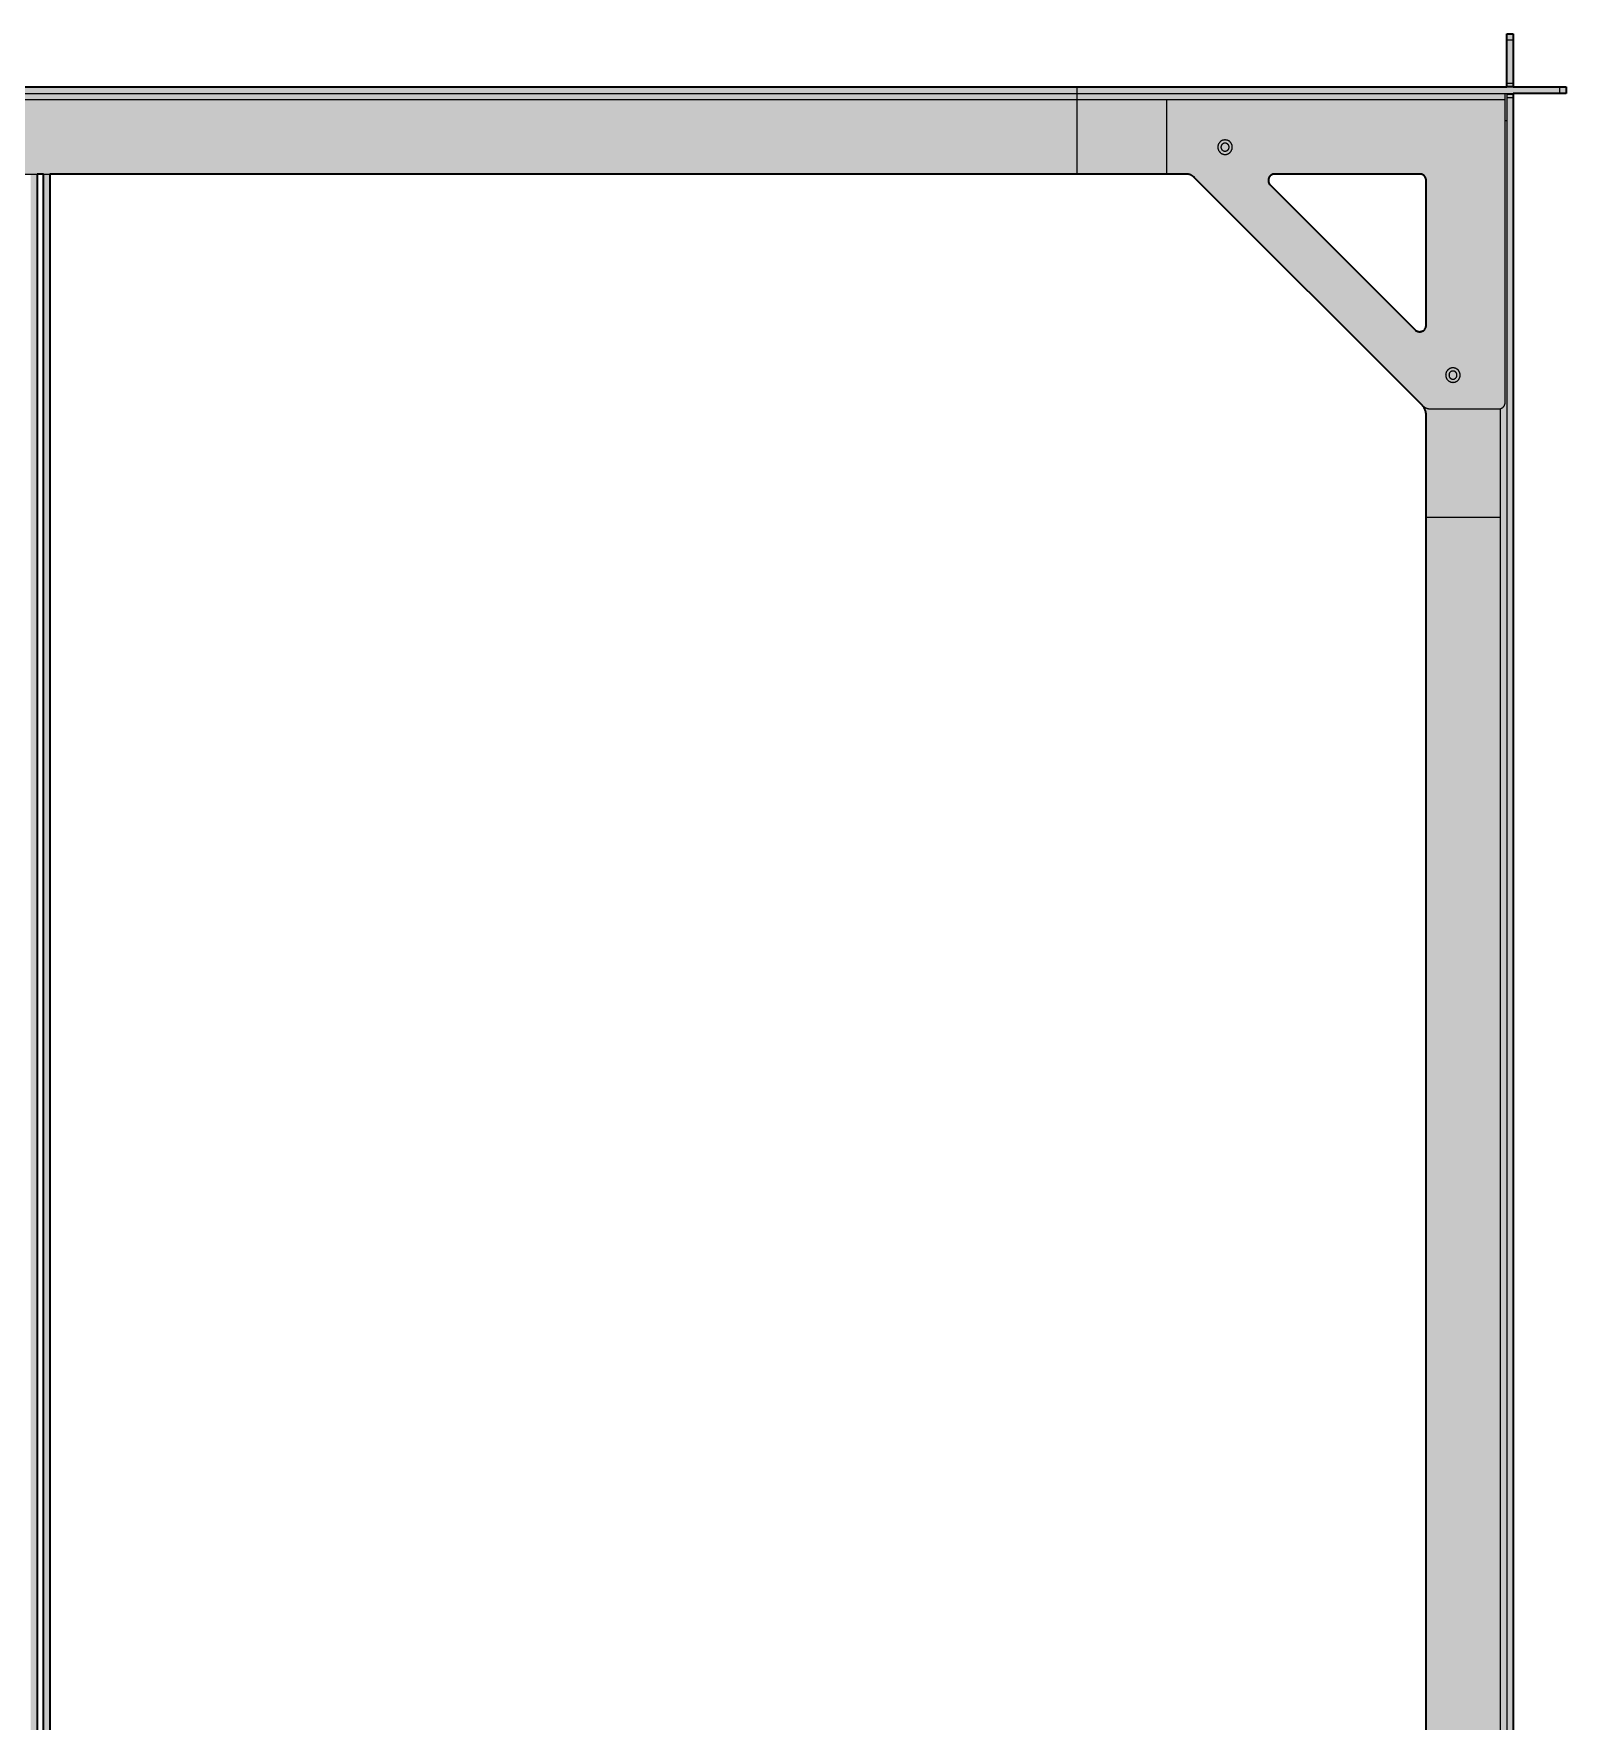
# Model space of a CAD drawing. Header units: millimetres. Extents: x 0 to 5353, y -1608 to 486.
# Drawn here: x 4402 to 5353, y -561 to 486 of the extents above; entities that cross this region are included whole.
import ezdxf

# ---------------------------------------------------------------- set-up
doc = ezdxf.new("R2010")
doc.units = ezdxf.units.MM
doc.layers.add('Blocks', color=7, linetype='Continuous')
doc.layers.add('Blocks$Fill', color=7, linetype='Continuous', true_color=0xffffff)
doc.layers.add('Blocks$Inner', color=7, linetype='Continuous', lineweight=25, true_color=0x007f00)
doc.layers.add('Blocks$Outline', color=7, linetype='Continuous', lineweight=35, true_color=0xff3f3f)

# ---------------------------------------------------------------- blocks, each defined once
blk = doc.blocks.new('Connect bed 180x200 Top')
at = {"layer": 'Blocks$Fill'}
h = blk.add_hatch(color=256, dxfattribs=at)
h.paths.add_polyline_path([(367.2, -928), (367.2, -954.8), (367.2, -958.8), (363.2, -958.8), (363.2, -954.8), (363.2, -928), (363.2, -926), (363.2, -925.8), (334.2, -925.8), (330.2, -925.8), (330.2, -921.8), (334.2, -921.8), (363.2, -921.8), (363.2, -921.3), (363.2, -921.1), (363.2, -919.1), (363.2, 1095.5), (363.2, 1097.5), (363.2, 1097.7), (363.2, 1098.2), (334.2, 1098.2), (330.2, 1098.2), (330.2, 1102.2), (334, 1102.2), (334.2, 1102.2), (363.2, 1102.2), (363.2, 1102.4), (363.2, 1104.4), (363.2, 1131.2), (363.2, 1135.2), (367.2, 1135.2), (367.2, 1131.2), (367.2, 1104.4), (367.2, 1102.4), (367.2, 1102.2), (1938.1, 1102.2), (2204.6, 1102.2), (2204.6, 1102.4), (2204.6, 1104.4), (2204.6, 1131.2), (2204.6, 1135.2), (2208.6, 1135.2), (2208.6, 1131.2), (2208.6, 1104.4), (2208.6, 1102.4), (2208.6, 1102.2), (2237.6, 1102.2), (2241.6, 1102.2), (2241.6, 1098.2), (2237.6, 1098.2), (2208.6, 1098.2), (2208.6, 1097.7), (2208.6, 1097.5), (2208.6, 1095.5), (2208.6, -919.1), (2208.6, -921.1), (2208.6, -921.3), (2208.6, -921.8), (2237.6, -921.8), (2241.6, -921.8), (2241.6, -925.8), (2237.6, -925.8), (2208.6, -925.8), (2208.6, -926), (2208.6, -928), (2208.6, -954.8), (2208.6, -958.8), (2204.6, -958.8), (2204.6, -954.8), (2204.6, -928), (2204.6, -926), (2204.6, -925.8), (1938.1, -925.8), (367.2, -925.8), (367.2, -926)], flags=0)
h.paths.add_polyline_path([(417.2, 1044.4), (417.2, 1044.2), (417.2, 954.3), (417.2, 954.2), (417.2, 954), (417.2, 953.9), (417.2, 953.8), (417.3, 953.6), (417.3, 953.5), (417.3, 953.3), (417.3, 953.2), (417.4, 953.1), (417.4, 952.9), (417.5, 952.8), (417.5, 952.7), (417.6, 952.6), (417.7, 952.4), (417.7, 952.3), (417.8, 952.2), (417.9, 952.1), (417.9, 952), (418, 951.9), (418.1, 951.8), (418.2, 951.6), (418.3, 951.5), (418.4, 951.4), (418.5, 951.4), (418.6, 951.3), (418.7, 951.2), (418.8, 951.1), (418.9, 951), (419, 950.9), (419.2, 950.9), (419.3, 950.8), (419.4, 950.7), (419.5, 950.7), (419.7, 950.6), (419.8, 950.6), (419.9, 950.5), (420.1, 950.5), (420.2, 950.4), (420.3, 950.4), (420.5, 950.4), (420.6, 950.4), (420.7, 950.3), (420.9, 950.3), (421, 950.3), (421.1, 950.3), (421.3, 950.3), (421.4, 950.3), (421.6, 950.3), (421.7, 950.3), (421.8, 950.4), (422, 950.4), (422.1, 950.4), (422.2, 950.4), (422.4, 950.5), (422.5, 950.5), (422.6, 950.6), (422.8, 950.6), (422.9, 950.7), (423, 950.7), (423.1, 950.8), (423.3, 950.9), (423.4, 951), (423.5, 951), (423.6, 951.1), (423.7, 951.2), (423.8, 951.3), (423.9, 951.4), (424, 951.5), (513.9, 1041.4), (514, 1041.5), (514.1, 1041.6), (514.2, 1041.7), (514.3, 1041.8), (514.4, 1041.9), (514.5, 1042), (514.5, 1042.2), (514.6, 1042.3), (514.7, 1042.4), (514.7, 1042.5), (514.8, 1042.6), (514.8, 1042.8), (514.9, 1042.9), (514.9, 1043), (515, 1043.2), (515, 1043.3), (515, 1043.4), (515.1, 1043.6), (515.1, 1043.7), (515.1, 1043.9), (515.1, 1044), (515.1, 1044.1), (515.1, 1044.3), (515.1, 1044.4), (515.1, 1044.5), (515.1, 1044.7), (515.1, 1044.8), (515, 1045), (515, 1045.1), (515, 1045.2), (514.9, 1045.4), (514.9, 1045.5), (514.9, 1045.6), (514.8, 1045.8), (514.7, 1045.9), (514.7, 1046), (514.6, 1046.1), (514.6, 1046.2), (514.5, 1046.4), (514.4, 1046.5), (514.3, 1046.6), (514.2, 1046.7), (514.2, 1046.8), (514.1, 1046.9), (514, 1047), (513.9, 1047.1), (513.8, 1047.2), (513.7, 1047.3), (513.6, 1047.4), (513.4, 1047.5), (513.3, 1047.5), (513.2, 1047.6), (513.1, 1047.7), (513, 1047.8), (512.9, 1047.8), (512.7, 1047.9), (512.6, 1047.9), (512.5, 1048), (512.3, 1048), (512.2, 1048.1), (512.1, 1048.1), (511.9, 1048.1), (511.8, 1048.2), (511.7, 1048.2), (511.5, 1048.2), (511.4, 1048.2), (511.2, 1048.2), (511.1, 1048.2), (421.2, 1048.2), (421.1, 1048.2), (420.9, 1048.2), (420.8, 1048.2), (420.6, 1048.2), (420.5, 1048.2), (420.4, 1048.1), (420.2, 1048.1), (420.1, 1048.1), (420, 1048), (419.9, 1048), (419.7, 1047.9), (419.6, 1047.9), (419.5, 1047.8), (419.4, 1047.8), (419.2, 1047.7), (419.1, 1047.6), (419, 1047.6), (418.9, 1047.5), (418.8, 1047.4), (418.7, 1047.3), (418.6, 1047.2), (418.5, 1047.1), (418.4, 1047.1), (418.3, 1047), (418.2, 1046.9), (418.1, 1046.7), (418, 1046.6), (417.9, 1046.5), (417.8, 1046.4), (417.8, 1046.3), (417.7, 1046.2), (417.6, 1046.1), (417.6, 1045.9), (417.5, 1045.8), (417.5, 1045.7), (417.4, 1045.6), (417.4, 1045.4), (417.3, 1045.3), (417.3, 1045.2), (417.3, 1045), (417.3, 1044.9), (417.2, 1044.8), (417.2, 1044.6), (417.2, 1044.5)], flags=0)
h.paths.add_polyline_path([(2060.7, 1048.2), (2060.5, 1048.2), (2060.4, 1048.2), (2060.3, 1048.2), (2060.1, 1048.2), (2060, 1048.2), (2059.9, 1048.1), (2059.7, 1048.1), (2059.6, 1048.1), (2059.5, 1048), (2059.3, 1048), (2059.2, 1047.9), (2059.1, 1047.9), (2058.9, 1047.8), (2058.8, 1047.8), (2058.7, 1047.7), (2058.6, 1047.6), (2058.5, 1047.5), (2058.4, 1047.5), (2058.2, 1047.4), (2058.1, 1047.3), (2058, 1047.2), (2057.9, 1047.1), (2057.8, 1047), (2057.7, 1046.9), (2057.6, 1046.8), (2057.6, 1046.7), (2057.5, 1046.6), (2057.4, 1046.5), (2057.3, 1046.4), (2057.2, 1046.2), (2057.2, 1046.1), (2057.1, 1046), (2057, 1045.9), (2057, 1045.8), (2056.9, 1045.6), (2056.9, 1045.5), (2056.9, 1045.4), (2056.8, 1045.2), (2056.8, 1045.1), (2056.8, 1045), (2056.7, 1044.8), (2056.7, 1044.7), (2056.7, 1044.5), (2056.7, 1044.4), (2056.7, 1044.3), (2056.7, 1044.1), (2056.7, 1044), (2056.7, 1043.9), (2056.7, 1043.7), (2056.7, 1043.6), (2056.8, 1043.4), (2056.8, 1043.3), (2056.8, 1043.2), (2056.9, 1043), (2056.9, 1042.9), (2057, 1042.8), (2057, 1042.6), (2057.1, 1042.5), (2057.1, 1042.4), (2057.2, 1042.3), (2057.3, 1042.2), (2057.3, 1042), (2057.4, 1041.9), (2057.5, 1041.8), (2057.6, 1041.7), (2057.7, 1041.6), (2057.8, 1041.5), (2057.9, 1041.4), (2147.8, 951.5), (2147.9, 951.4), (2148, 951.3), (2148.1, 951.2), (2148.2, 951.1), (2148.3, 951), (2148.4, 951), (2148.5, 950.9), (2148.7, 950.8), (2148.8, 950.7), (2148.9, 950.7), (2149, 950.6), (2149.2, 950.6), (2149.3, 950.5), (2149.4, 950.5), (2149.6, 950.4), (2149.7, 950.4), (2149.8, 950.4), (2150, 950.4), (2150.1, 950.3), (2150.2, 950.3), (2150.4, 950.3), (2150.5, 950.3), (2150.7, 950.3), (2150.8, 950.3), (2150.9, 950.3), (2151.1, 950.3), (2151.2, 950.4), (2151.3, 950.4), (2151.5, 950.4), (2151.6, 950.4), (2151.7, 950.5), (2151.9, 950.5), (2152, 950.6), (2152.1, 950.6), (2152.3, 950.7), (2152.4, 950.7), (2152.5, 950.8), (2152.6, 950.9), (2152.7, 950.9), (2152.9, 951), (2153, 951.1), (2153.1, 951.2), (2153.2, 951.3), (2153.3, 951.4), (2153.4, 951.4), (2153.5, 951.5), (2153.6, 951.6), (2153.7, 951.8), (2153.8, 951.9), (2153.9, 952), (2153.9, 952.1), (2154, 952.2), (2154.1, 952.3), (2154.1, 952.4), (2154.2, 952.6), (2154.3, 952.7), (2154.3, 952.8), (2154.4, 952.9), (2154.4, 953.1), (2154.5, 953.2), (2154.5, 953.3), (2154.5, 953.5), (2154.5, 953.6), (2154.6, 953.8), (2154.6, 953.9), (2154.6, 954), (2154.6, 954.2), (2154.6, 954.3), (2154.6, 1044.2), (2154.6, 1044.4), (2154.6, 1044.5), (2154.6, 1044.6), (2154.6, 1044.8), (2154.5, 1044.9), (2154.5, 1045.1), (2154.5, 1045.2), (2154.4, 1045.3), (2154.4, 1045.5), (2154.4, 1045.6), (2154.3, 1045.7), (2154.3, 1045.9), (2154.2, 1046), (2154.1, 1046.1), (2154.1, 1046.2), (2154, 1046.3), (2153.9, 1046.5), (2153.8, 1046.6), (2153.8, 1046.7), (2153.7, 1046.8), (2153.6, 1046.9), (2153.5, 1047), (2153.4, 1047.1), (2153.3, 1047.2), (2153.2, 1047.3), (2153.1, 1047.4), (2153, 1047.5), (2152.8, 1047.5), (2152.7, 1047.6), (2152.6, 1047.7), (2152.5, 1047.8), (2152.4, 1047.8), (2152.2, 1047.9), (2152.1, 1047.9), (2152, 1048), (2151.8, 1048), (2151.7, 1048.1), (2151.6, 1048.1), (2151.4, 1048.1), (2151.3, 1048.2), (2151.2, 1048.2), (2151, 1048.2), (2150.9, 1048.2), (2150.7, 1048.2), (2150.6, 1048.2)], flags=0)
h.paths.add_polyline_path([(2154.6, -867.9), (2154.6, -867.8), (2154.6, -777.9), (2154.6, -777.7), (2154.6, -777.6), (2154.6, -777.4), (2154.6, -777.3), (2154.5, -777.2), (2154.5, -777), (2154.5, -776.9), (2154.5, -776.8), (2154.4, -776.6), (2154.4, -776.5), (2154.3, -776.4), (2154.3, -776.2), (2154.2, -776.1), (2154.1, -776), (2154.1, -775.9), (2154, -775.8), (2153.9, -775.6), (2153.9, -775.5), (2153.8, -775.4), (2153.7, -775.3), (2153.6, -775.2), (2153.5, -775.1), (2153.4, -775), (2153.3, -774.9), (2153.2, -774.8), (2153.1, -774.7), (2153, -774.6), (2152.9, -774.6), (2152.7, -774.5), (2152.6, -774.4), (2152.5, -774.3), (2152.4, -774.3), (2152.3, -774.2), (2152.1, -774.2), (2152, -774.1), (2151.9, -774.1), (2151.7, -774), (2151.6, -774), (2151.5, -774), (2151.3, -773.9), (2151.2, -773.9), (2151.1, -773.9), (2150.9, -773.9), (2150.8, -773.9), (2150.7, -773.9), (2150.5, -773.9), (2150.4, -773.9), (2150.2, -773.9), (2150.1, -773.9), (2150, -773.9), (2149.8, -773.9), (2149.7, -774), (2149.6, -774), (2149.4, -774), (2149.3, -774.1), (2149.2, -774.1), (2149, -774.2), (2148.9, -774.2), (2148.8, -774.3), (2148.7, -774.4), (2148.5, -774.4), (2148.4, -774.5), (2148.3, -774.6), (2148.2, -774.7), (2148.1, -774.8), (2148, -774.8), (2147.9, -774.9), (2147.8, -775), (2057.9, -864.9), (2057.8, -865), (2057.7, -865.2), (2057.6, -865.3), (2057.5, -865.4), (2057.4, -865.5), (2057.3, -865.6), (2057.3, -865.7), (2057.2, -865.8), (2057.1, -866), (2057.1, -866.1), (2057, -866.2), (2057, -866.3), (2056.9, -866.5), (2056.9, -866.6), (2056.8, -866.7), (2056.8, -866.9), (2056.8, -867), (2056.7, -867.1), (2056.7, -867.3), (2056.7, -867.4), (2056.7, -867.5), (2056.7, -867.7), (2056.7, -867.8), (2056.7, -868), (2056.7, -868.1), (2056.7, -868.2), (2056.7, -868.4), (2056.8, -868.5), (2056.8, -868.6), (2056.8, -868.8), (2056.9, -868.9), (2056.9, -869), (2056.9, -869.2), (2057, -869.3), (2057, -869.4), (2057.1, -869.6), (2057.2, -869.7), (2057.2, -869.8), (2057.3, -869.9), (2057.4, -870), (2057.5, -870.2), (2057.6, -870.3), (2057.6, -870.4), (2057.7, -870.5), (2057.8, -870.6), (2057.9, -870.7), (2058, -870.8), (2058.1, -870.9), (2058.2, -870.9), (2058.4, -871), (2058.5, -871.1), (2058.6, -871.2), (2058.7, -871.2), (2058.8, -871.3), (2058.9, -871.4), (2059.1, -871.4), (2059.2, -871.5), (2059.3, -871.5), (2059.5, -871.6), (2059.6, -871.6), (2059.7, -871.7), (2059.9, -871.7), (2060, -871.7), (2060.1, -871.7), (2060.3, -871.8), (2060.4, -871.8), (2060.5, -871.8), (2060.7, -871.8), (2150.6, -871.8), (2150.7, -871.8), (2150.9, -871.8), (2151, -871.8), (2151.2, -871.7), (2151.3, -871.7), (2151.4, -871.7), (2151.6, -871.7), (2151.7, -871.6), (2151.8, -871.6), (2152, -871.5), (2152.1, -871.5), (2152.2, -871.4), (2152.4, -871.4), (2152.5, -871.3), (2152.6, -871.2), (2152.7, -871.2), (2152.8, -871.1), (2153, -871), (2153.1, -870.9), (2153.2, -870.8), (2153.3, -870.7), (2153.4, -870.7), (2153.5, -870.6), (2153.6, -870.5), (2153.7, -870.3), (2153.8, -870.2), (2153.8, -870.1), (2153.9, -870), (2154, -869.9), (2154.1, -869.8), (2154.1, -869.7), (2154.2, -869.5), (2154.3, -869.4), (2154.3, -869.3), (2154.4, -869.1), (2154.4, -869), (2154.4, -868.9), (2154.5, -868.7), (2154.5, -868.6), (2154.5, -868.5), (2154.6, -868.3), (2154.6, -868.2), (2154.6, -868.1)], flags=0)
h.paths.add_polyline_path([(1296.6, -871.8), (1296.6, 1048.2), (1292.6, 1048.2), (1292.6, -871.8)], flags=0)
h.paths.add_polyline_path([(511.1, -871.8), (511.2, -871.8), (511.4, -871.8), (511.5, -871.8), (511.7, -871.7), (511.8, -871.7), (511.9, -871.7), (512.1, -871.7), (512.2, -871.6), (512.3, -871.6), (512.5, -871.5), (512.6, -871.5), (512.7, -871.4), (512.9, -871.4), (513, -871.3), (513.1, -871.2), (513.2, -871.2), (513.3, -871.1), (513.4, -871), (513.6, -870.9), (513.7, -870.9), (513.8, -870.8), (513.9, -870.7), (514, -870.6), (514.1, -870.5), (514.2, -870.4), (514.2, -870.3), (514.3, -870.2), (514.4, -870), (514.5, -869.9), (514.6, -869.8), (514.6, -869.7), (514.7, -869.6), (514.7, -869.4), (514.8, -869.3), (514.9, -869.2), (514.9, -869), (514.9, -868.9), (515, -868.8), (515, -868.6), (515, -868.5), (515.1, -868.4), (515.1, -868.2), (515.1, -868.1), (515.1, -868), (515.1, -867.8), (515.1, -867.7), (515.1, -867.5), (515.1, -867.4), (515.1, -867.3), (515.1, -867.1), (515, -867), (515, -866.9), (515, -866.7), (514.9, -866.6), (514.9, -866.5), (514.8, -866.3), (514.8, -866.2), (514.7, -866.1), (514.7, -866), (514.6, -865.8), (514.5, -865.7), (514.5, -865.6), (514.4, -865.5), (514.3, -865.4), (514.2, -865.3), (514.1, -865.2), (514, -865), (513.9, -864.9), (424, -775), (423.9, -774.9), (423.8, -774.8), (423.7, -774.8), (423.6, -774.7), (423.5, -774.6), (423.4, -774.5), (423.3, -774.4), (423.1, -774.4), (423, -774.3), (422.9, -774.2), (422.8, -774.2), (422.6, -774.1), (422.5, -774.1), (422.4, -774), (422.2, -774), (422.1, -774), (422, -773.9), (421.8, -773.9), (421.7, -773.9), (421.6, -773.9), (421.4, -773.9), (421.3, -773.9), (421.1, -773.9), (421, -773.9), (420.9, -773.9), (420.7, -773.9), (420.6, -773.9), (420.5, -773.9), (420.3, -774), (420.2, -774), (420.1, -774), (419.9, -774.1), (419.8, -774.1), (419.7, -774.2), (419.5, -774.2), (419.4, -774.3), (419.3, -774.3), (419.2, -774.4), (419, -774.5), (418.9, -774.6), (418.8, -774.6), (418.7, -774.7), (418.6, -774.8), (418.5, -774.9), (418.4, -775), (418.3, -775.1), (418.2, -775.2), (418.1, -775.3), (418, -775.4), (417.9, -775.5), (417.9, -775.6), (417.8, -775.8), (417.7, -775.9), (417.7, -776), (417.6, -776.1), (417.5, -776.2), (417.5, -776.4), (417.4, -776.5), (417.4, -776.6), (417.3, -776.8), (417.3, -776.9), (417.3, -777), (417.3, -777.2), (417.2, -777.3), (417.2, -777.4), (417.2, -777.6), (417.2, -777.7), (417.2, -777.9), (417.2, -867.8), (417.2, -867.9), (417.2, -868), (417.2, -868.2), (417.2, -868.3), (417.3, -868.5), (417.3, -868.6), (417.3, -868.7), (417.3, -868.9), (417.4, -869), (417.4, -869.1), (417.5, -869.2), (417.5, -869.4), (417.6, -869.5), (417.6, -869.6), (417.7, -869.7), (417.8, -869.9), (417.8, -870), (417.9, -870.1), (418, -870.2), (418.1, -870.3), (418.2, -870.4), (418.3, -870.5), (418.4, -870.6), (418.5, -870.7), (418.6, -870.8), (418.7, -870.9), (418.8, -871), (418.9, -871), (419, -871.1), (419.1, -871.2), (419.2, -871.3), (419.4, -871.3), (419.5, -871.4), (419.6, -871.4), (419.7, -871.5), (419.9, -871.5), (420, -871.6), (420.1, -871.6), (420.2, -871.7), (420.4, -871.7), (420.5, -871.7), (420.6, -871.7), (420.8, -871.8), (420.9, -871.8), (421.1, -871.8), (421.2, -871.8)], flags=0)
h.paths.add_polyline_path([(1300.6, -871.8), (1938.1, -871.8), (1993.6, -871.8), (2005.3, -871.8), (2005.6, -871.8), (2005.8, -871.8), (2006.1, -871.7), (2006.4, -871.7), (2006.6, -871.7), (2006.9, -871.6), (2007.2, -871.5), (2007.4, -871.5), (2007.7, -871.4), (2008, -871.3), (2008.2, -871.2), (2008.5, -871.1), (2008.7, -871), (2009, -870.9), (2009.2, -870.7), (2009.4, -870.6), (2009.7, -870.5), (2009.9, -870.3), (2010.1, -870.2), (2010.3, -870), (2010.5, -869.8), (2010.8, -869.6), (2010.9, -869.4), (2152.3, -728.1), (2152.5, -727.9), (2152.6, -727.7), (2152.8, -727.5), (2153, -727.3), (2153.1, -727.1), (2153.3, -726.9), (2153.4, -726.6), (2153.6, -726.4), (2153.7, -726.1), (2153.8, -725.9), (2153.9, -725.7), (2154, -725.4), (2154.1, -725.1), (2154.2, -724.9), (2154.3, -724.6), (2154.4, -724.4), (2154.4, -724.1), (2154.5, -723.8), (2154.5, -723.6), (2154.6, -723.3), (2154.6, -723), (2154.6, -722.7), (2154.6, -722.5), (2154.6, -658.8), (2154.6, 835.2), (2154.6, 898.9), (2154.6, 899.2), (2154.6, 899.5), (2154.6, 899.7), (2154.5, 900), (2154.5, 900.3), (2154.4, 900.5), (2154.4, 900.8), (2154.3, 901.1), (2154.2, 901.3), (2154.1, 901.6), (2154, 901.8), (2153.9, 902.1), (2153.8, 902.3), (2153.7, 902.6), (2153.6, 902.8), (2153.4, 903.1), (2153.3, 903.3), (2153.1, 903.5), (2153, 903.7), (2152.8, 904), (2152.6, 904.2), (2152.5, 904.4), (2152.3, 904.6), (2010.9, 1045.9), (2010.8, 1046.1), (2010.5, 1046.3), (2010.3, 1046.4), (2010.1, 1046.6), (2009.9, 1046.8), (2009.7, 1046.9), (2009.4, 1047.1), (2009.2, 1047.2), (2009, 1047.3), (2008.7, 1047.4), (2008.5, 1047.6), (2008.2, 1047.7), (2008, 1047.8), (2007.7, 1047.8), (2007.4, 1047.9), (2007.2, 1048), (2006.9, 1048.1), (2006.6, 1048.1), (2006.4, 1048.1), (2006.1, 1048.2), (2005.8, 1048.2), (2005.6, 1048.2), (2005.3, 1048.2), (1993.6, 1048.2), (1938.1, 1048.2), (1300.6, 1048.2)], flags=0)
h.paths.add_polyline_path([(578.2, -871.8), (1288.6, -871.8), (1288.6, 1048.2), (578.2, 1048.2), (566.5, 1048.2), (566.2, 1048.2), (566, 1048.2), (565.7, 1048.2), (565.4, 1048.1), (565.1, 1048.1), (564.9, 1048.1), (564.6, 1048), (564.3, 1047.9), (564.1, 1047.8), (563.8, 1047.8), (563.6, 1047.7), (563.3, 1047.6), (563.1, 1047.4), (562.8, 1047.3), (562.6, 1047.2), (562.3, 1047.1), (562.1, 1046.9), (561.9, 1046.8), (561.7, 1046.6), (561.5, 1046.4), (561.2, 1046.3), (561, 1046.1), (560.8, 1045.9), (419.6, 904.6), (419.4, 904.4), (419.2, 904.2), (419, 904), (418.8, 903.7), (418.7, 903.5), (418.5, 903.3), (418.4, 903.1), (418.2, 902.8), (418.1, 902.6), (418, 902.3), (417.9, 902.1), (417.8, 901.8), (417.7, 901.6), (417.6, 901.3), (417.5, 901.1), (417.4, 900.8), (417.4, 900.5), (417.3, 900.3), (417.3, 900), (417.3, 899.7), (417.2, 899.5), (417.2, 899.2), (417.2, 898.9), (417.2, 835.2), (417.2, -658.8), (417.2, -722.5), (417.2, -722.7), (417.2, -723), (417.3, -723.3), (417.3, -723.6), (417.3, -723.8), (417.4, -724.1), (417.4, -724.4), (417.5, -724.6), (417.6, -724.9), (417.7, -725.1), (417.8, -725.4), (417.9, -725.7), (418, -725.9), (418.1, -726.1), (418.2, -726.4), (418.4, -726.6), (418.5, -726.9), (418.7, -727.1), (418.8, -727.3), (419, -727.5), (419.2, -727.7), (419.4, -727.9), (419.6, -728.1), (560.8, -869.4), (561, -869.6), (561.2, -869.8), (561.5, -870), (561.7, -870.2), (561.9, -870.3), (562.1, -870.5), (562.3, -870.6), (562.6, -870.7), (562.8, -870.9), (563.1, -871), (563.3, -871.1), (563.6, -871.2), (563.8, -871.3), (564.1, -871.4), (564.3, -871.5), (564.6, -871.5), (564.9, -871.6), (565.1, -871.7), (565.4, -871.7), (565.7, -871.7), (566, -871.8), (566.2, -871.8), (566.5, -871.8)], flags=0)
at = {"layer": 'Blocks$Inner'}
for p, q in [((1938.1, 1102.2), (334.2, 1102.2)), ((1938.1, 1098.2), (1938.1, 1102.2)), ((334.2, 1098.2), (1938.1, 1098.2)), ((1938.1, 1094.2), (578.2, 1094.2)), ((1938.1, 1048.2), (1938.1, 1094.2)), ((2204.6, 1098.2), (2204.6, 1097.7)), ((2204.6, 1081.2), (2203.4, 1081.2)), ((578.2, 1048.2), (1938.1, 1048.2)), ((1292.6, -871.8), (1292.6, 1048.2)), ((1296.6, 1048.2), (1296.6, -871.8)), ((1300.6, -871.8), (1300.6, 1048.2)), ((2154.6, 835.2), (2200.6, 835.2))]:
    blk.add_line(p, q, dxfattribs=at)
for points in [[(2208.6, 1131.2), (2208.6, 1135.2), (2204.6, 1135.2), (2204.6, 1131.2)], [(2208.6, 1104.4), (2208.6, 1131.2), (2204.6, 1131.2), (2204.6, 1104.4)], [(2203.4, 1098.2), (2203.4, 1094.2), (1993.6, 1094.2), (1938.1, 1094.2), (1938.1, 1094.5), (1938.1, 1098.2), (2237.6, 1098.2), (2237.6, 1102.2)], [(1938.1, 1102.2), (2237.6, 1102.2), (2241.6, 1102.2), (2241.6, 1098.2), (2237.6, 1098.2)], [(2208.6, 1102.2), (2208.6, 1102.4), (2208.6, 1104.4), (2204.6, 1104.4), (2204.6, 1102.4)], [(2208.6, 1102.4), (2204.6, 1102.4), (2204.6, 1102.2)], [(1938.1, 1048.2), (1993.6, 1048.2), (1993.6, 1094.2)], [(2203.4, 1094.2), (2203.4, 906.2), (2203.4, 906.1), (2203.4, 906), (2203.4, 905.8), (2203.4, 905.7), (2203.3, 905.5), (2203.3, 905.4), (2203.3, 905.3), (2203.3, 905.1), (2203.2, 905), (2203.2, 904.9), (2203.1, 904.8), (2203.1, 904.6), (2203, 904.5), (2203, 904.4), (2202.9, 904.3), (2202.8, 904.1), (2202.7, 904), (2202.7, 903.9), (2202.6, 903.8), (2202.5, 903.7), (2202.4, 903.6), (2202.3, 903.5), (2202.2, 903.4), (2202.1, 903.3), (2202, 903.2), (2201.9, 903.1), (2201.8, 903), (2201.7, 903), (2201.6, 902.9), (2201.5, 902.8), (2201.4, 902.7), (2201.2, 902.7), (2201.1, 902.6), (2201, 902.6), (2200.9, 902.5), (2200.7, 902.5), (2200.6, 902.4), (2200.5, 902.4), (2200.4, 902.3), (2200.2, 902.3), (2200.1, 902.3), (2199.9, 902.3), (2199.8, 902.2), (2199.7, 902.2), (2199.5, 902.2), (2199.4, 902.2), (2157.9, 902.2), (2157.6, 902.2), (2157.4, 902.2), (2157.1, 902.3), (2156.8, 902.3), (2156.6, 902.3), (2156.3, 902.4), (2156, 902.5), (2155.8, 902.5), (2155.5, 902.6), (2155.2, 902.7), (2155, 902.8), (2154.7, 902.9), (2154.5, 903), (2154.2, 903.1), (2154, 903.2), (2153.8, 903.4), (2153.5, 903.5), (2153.3, 903.7), (2153.1, 903.8), (2152.9, 904), (2152.7, 904.2), (2152.5, 904.4), (2152.3, 904.6)], [(2208.6, 1098.2), (2208.6, 1097.7), (2208.6, 1097.5), (2204.6, 1097.5), (2204.6, 1095.5), (2204.6, -919.1), (2204.6, -921.1)], [(2208.6, 1097.7), (2204.6, 1097.7), (2204.6, 1097.5)], [(2208.6, -921.1), (2208.6, -919.1), (2208.6, 1095.5), (2204.6, 1095.5)], [(2208.6, 1095.5), (2208.6, 1097.5)], [(2154.6, -658.8), (2154.6, 835.2), (2154.6, 898.9), (2154.6, 899.2), (2154.6, 899.5), (2154.6, 899.7), (2154.5, 900), (2154.5, 900.3), (2154.4, 900.5), (2154.4, 900.8), (2154.3, 901.1), (2154.2, 901.3), (2154.1, 901.6), (2154, 901.8), (2153.9, 902.1), (2153.8, 902.3), (2153.7, 902.6), (2153.6, 902.8), (2153.4, 903.1), (2153.3, 903.3), (2153.1, 903.5), (2153, 903.7), (2152.8, 904), (2152.6, 904.2), (2152.5, 904.4), (2152.3, 904.6), (2010.9, 1045.9), (2010.8, 1046.1), (2010.5, 1046.3), (2010.3, 1046.4), (2010.1, 1046.6), (2009.9, 1046.8), (2009.7, 1046.9), (2009.4, 1047.1), (2009.2, 1047.2), (2009, 1047.3), (2008.7, 1047.4), (2008.5, 1047.6), (2008.2, 1047.7), (2008, 1047.8), (2007.7, 1047.8), (2007.4, 1047.9), (2007.2, 1048), (2006.9, 1048.1), (2006.6, 1048.1), (2006.4, 1048.1), (2006.1, 1048.2), (2005.8, 1048.2), (2005.6, 1048.2), (2005.3, 1048.2), (1993.6, 1048.2)], [(2200.6, 902.4), (2200.6, 835.2), (2200.6, -658.8), (2200.6, -726)]]:
    blk.add_lwpolyline(points, dxfattribs=at)
for points in [[(2025.3, 1064.7), (2025.3, 1064.6), (2025.4, 1064.4), (2025.4, 1064.2), (2025.4, 1064.1), (2025.4, 1063.9), (2025.5, 1063.8), (2025.5, 1063.6), (2025.5, 1063.5), (2025.6, 1063.3), (2025.6, 1063.2), (2025.7, 1063.1), (2025.8, 1062.9), (2025.8, 1062.8), (2025.9, 1062.6), (2026, 1062.5), (2026.1, 1062.4), (2026.2, 1062.2), (2026.3, 1062.1), (2026.4, 1062), (2026.5, 1061.9), (2026.6, 1061.8), (2026.7, 1061.7), (2026.8, 1061.6), (2026.9, 1061.4), (2027, 1061.3), (2027.1, 1061.3), (2027.3, 1061.2), (2027.4, 1061.1), (2027.5, 1061), (2027.7, 1060.9), (2027.8, 1060.8), (2027.9, 1060.8), (2028.1, 1060.7), (2028.2, 1060.7), (2028.4, 1060.6), (2028.5, 1060.6), (2028.7, 1060.5), (2028.8, 1060.5), (2029, 1060.4), (2029.1, 1060.4), (2029.3, 1060.4), (2029.4, 1060.4), (2029.6, 1060.4), (2029.7, 1060.4), (2029.9, 1060.4), (2030.1, 1060.4), (2030.2, 1060.4), (2030.4, 1060.4), (2030.5, 1060.4), (2030.7, 1060.4), (2030.8, 1060.5), (2031, 1060.5), (2031.1, 1060.6), (2031.3, 1060.6), (2031.4, 1060.7), (2031.6, 1060.7), (2031.7, 1060.8), (2031.8, 1060.8), (2032, 1060.9), (2032.1, 1061), (2032.3, 1061.1), (2032.4, 1061.2), (2032.5, 1061.3), (2032.6, 1061.3), (2032.8, 1061.4), (2032.9, 1061.6), (2033, 1061.7), (2033.1, 1061.8), (2033.2, 1061.9), (2033.3, 1062), (2033.4, 1062.1), (2033.5, 1062.2), (2033.6, 1062.4), (2033.7, 1062.5), (2033.7, 1062.6), (2033.8, 1062.8), (2033.9, 1062.9), (2033.9, 1063.1), (2034, 1063.2), (2034.1, 1063.3), (2034.1, 1063.5), (2034.2, 1063.6), (2034.2, 1063.8), (2034.2, 1063.9), (2034.3, 1064.1), (2034.3, 1064.2), (2034.3, 1064.4), (2034.3, 1064.6), (2034.3, 1064.7), (2034.3, 1064.9), (2034.3, 1065), (2034.3, 1065.2), (2034.3, 1065.3), (2034.3, 1065.5), (2034.3, 1065.6), (2034.2, 1065.8), (2034.2, 1065.9), (2034.2, 1066.1), (2034.1, 1066.2), (2034.1, 1066.4), (2034, 1066.5), (2033.9, 1066.7), (2033.9, 1066.8), (2033.8, 1067), (2033.7, 1067.1), (2033.7, 1067.2), (2033.6, 1067.4), (2033.5, 1067.5), (2033.4, 1067.6), (2033.3, 1067.7), (2033.2, 1067.9), (2033.1, 1068), (2033, 1068.1), (2032.9, 1068.2), (2032.8, 1068.3), (2032.6, 1068.4), (2032.5, 1068.5), (2032.4, 1068.6), (2032.3, 1068.7), (2032.1, 1068.7), (2032, 1068.8), (2031.8, 1068.9), (2031.7, 1069), (2031.6, 1069), (2031.4, 1069.1), (2031.3, 1069.1), (2031.1, 1069.2), (2031, 1069.2), (2030.8, 1069.3), (2030.7, 1069.3), (2030.5, 1069.3), (2030.4, 1069.3), (2030.2, 1069.4), (2030.1, 1069.4), (2029.9, 1069.4), (2029.7, 1069.4), (2029.6, 1069.4), (2029.4, 1069.4), (2029.3, 1069.3), (2029.1, 1069.3), (2029, 1069.3), (2028.8, 1069.3), (2028.7, 1069.2), (2028.5, 1069.2), (2028.4, 1069.1), (2028.2, 1069.1), (2028.1, 1069), (2027.9, 1069), (2027.8, 1068.9), (2027.7, 1068.8), (2027.5, 1068.7), (2027.4, 1068.7), (2027.3, 1068.6), (2027.1, 1068.5), (2027, 1068.4), (2026.9, 1068.3), (2026.8, 1068.2), (2026.7, 1068.1), (2026.6, 1068), (2026.5, 1067.9), (2026.4, 1067.7), (2026.3, 1067.6), (2026.2, 1067.5), (2026.1, 1067.4), (2026, 1067.2), (2025.9, 1067.1), (2025.8, 1067), (2025.8, 1066.8), (2025.7, 1066.7), (2025.6, 1066.5), (2025.6, 1066.4), (2025.5, 1066.2), (2025.5, 1066.1), (2025.5, 1065.9), (2025.4, 1065.8), (2025.4, 1065.6), (2025.4, 1065.5), (2025.4, 1065.3), (2025.3, 1065.2), (2025.3, 1065), (2025.3, 1064.9)], [(2029.7, 1067.4), (2029.7, 1067.4), (2029.6, 1067.4), (2029.5, 1067.3), (2029.4, 1067.3), (2029.3, 1067.3), (2029.2, 1067.3), (2029.1, 1067.3), (2029.1, 1067.2), (2029, 1067.2), (2028.9, 1067.2), (2028.8, 1067.2), (2028.7, 1067.1), (2028.7, 1067.1), (2028.6, 1067), (2028.5, 1067), (2028.4, 1066.9), (2028.4, 1066.9), (2028.3, 1066.8), (2028.2, 1066.8), (2028.2, 1066.7), (2028.1, 1066.7), (2028, 1066.6), (2028, 1066.6), (2027.9, 1066.5), (2027.9, 1066.4), (2027.8, 1066.4), (2027.8, 1066.3), (2027.7, 1066.2), (2027.7, 1066.1), (2027.6, 1066.1), (2027.6, 1066), (2027.6, 1065.9), (2027.5, 1065.8), (2027.5, 1065.8), (2027.5, 1065.7), (2027.4, 1065.6), (2027.4, 1065.5), (2027.4, 1065.4), (2027.4, 1065.3), (2027.4, 1065.3), (2027.3, 1065.2), (2027.3, 1065.1), (2027.3, 1065), (2027.3, 1064.9), (2027.3, 1064.8), (2027.3, 1064.7), (2027.3, 1064.7), (2027.3, 1064.6), (2027.4, 1064.5), (2027.4, 1064.4), (2027.4, 1064.3), (2027.4, 1064.2), (2027.4, 1064.1), (2027.5, 1064.1), (2027.5, 1064), (2027.5, 1063.9), (2027.6, 1063.8), (2027.6, 1063.7), (2027.6, 1063.7), (2027.7, 1063.6), (2027.7, 1063.5), (2027.8, 1063.4), (2027.8, 1063.4), (2027.9, 1063.3), (2027.9, 1063.2), (2028, 1063.2), (2028, 1063.1), (2028.1, 1063.1), (2028.2, 1063), (2028.2, 1062.9), (2028.3, 1062.9), (2028.4, 1062.8), (2028.4, 1062.8), (2028.5, 1062.7), (2028.6, 1062.7), (2028.7, 1062.7), (2028.7, 1062.6), (2028.8, 1062.6), (2028.9, 1062.5), (2029, 1062.5), (2029.1, 1062.5), (2029.1, 1062.5), (2029.2, 1062.4), (2029.3, 1062.4), (2029.4, 1062.4), (2029.5, 1062.4), (2029.6, 1062.4), (2029.7, 1062.4), (2029.7, 1062.4), (2029.8, 1062.4), (2029.9, 1062.4), (2030, 1062.4), (2030.1, 1062.4), (2030.2, 1062.4), (2030.3, 1062.4), (2030.3, 1062.4), (2030.4, 1062.4), (2030.5, 1062.5), (2030.6, 1062.5), (2030.7, 1062.5), (2030.8, 1062.5), (2030.8, 1062.6), (2030.9, 1062.6), (2031, 1062.7), (2031.1, 1062.7), (2031.1, 1062.7), (2031.2, 1062.8), (2031.3, 1062.8), (2031.4, 1062.9), (2031.4, 1062.9), (2031.5, 1063), (2031.5, 1063.1), (2031.6, 1063.1), (2031.7, 1063.2), (2031.7, 1063.2), (2031.8, 1063.3), (2031.8, 1063.4), (2031.9, 1063.4), (2031.9, 1063.5), (2032, 1063.6), (2032, 1063.7), (2032.1, 1063.7), (2032.1, 1063.8), (2032.1, 1063.9), (2032.2, 1064), (2032.2, 1064.1), (2032.2, 1064.1), (2032.2, 1064.2), (2032.3, 1064.3), (2032.3, 1064.4), (2032.3, 1064.5), (2032.3, 1064.6), (2032.3, 1064.7), (2032.3, 1064.7), (2032.3, 1064.8), (2032.3, 1064.9), (2032.3, 1065), (2032.3, 1065.1), (2032.3, 1065.2), (2032.3, 1065.3), (2032.3, 1065.3), (2032.3, 1065.4), (2032.2, 1065.5), (2032.2, 1065.6), (2032.2, 1065.7), (2032.2, 1065.8), (2032.1, 1065.8), (2032.1, 1065.9), (2032.1, 1066), (2032, 1066.1), (2032, 1066.1), (2031.9, 1066.2), (2031.9, 1066.3), (2031.8, 1066.4), (2031.8, 1066.4), (2031.7, 1066.5), (2031.7, 1066.6), (2031.6, 1066.6), (2031.5, 1066.7), (2031.5, 1066.7), (2031.4, 1066.8), (2031.4, 1066.8), (2031.3, 1066.9), (2031.2, 1066.9), (2031.1, 1067), (2031.1, 1067), (2031, 1067.1), (2030.9, 1067.1), (2030.8, 1067.2), (2030.8, 1067.2), (2030.7, 1067.2), (2030.6, 1067.2), (2030.5, 1067.3), (2030.4, 1067.3), (2030.3, 1067.3), (2030.3, 1067.3), (2030.2, 1067.3), (2030.1, 1067.4), (2030, 1067.4), (2029.9, 1067.4), (2029.8, 1067.4)], [(2060.7, 1048.2), (2060.5, 1048.2), (2060.4, 1048.2), (2060.3, 1048.2), (2060.1, 1048.2), (2060, 1048.2), (2059.9, 1048.1), (2059.7, 1048.1), (2059.6, 1048.1), (2059.5, 1048), (2059.3, 1048), (2059.2, 1047.9), (2059.1, 1047.9), (2058.9, 1047.8), (2058.8, 1047.8), (2058.7, 1047.7), (2058.6, 1047.6), (2058.5, 1047.5), (2058.4, 1047.5), (2058.2, 1047.4), (2058.1, 1047.3), (2058, 1047.2), (2057.9, 1047.1), (2057.8, 1047), (2057.7, 1046.9), (2057.6, 1046.8), (2057.6, 1046.7), (2057.5, 1046.6), (2057.4, 1046.5), (2057.3, 1046.4), (2057.2, 1046.2), (2057.2, 1046.1), (2057.1, 1046), (2057, 1045.9), (2057, 1045.8), (2056.9, 1045.6), (2056.9, 1045.5), (2056.9, 1045.4), (2056.8, 1045.2), (2056.8, 1045.1), (2056.8, 1045), (2056.7, 1044.8), (2056.7, 1044.7), (2056.7, 1044.5), (2056.7, 1044.4), (2056.7, 1044.3), (2056.7, 1044.1), (2056.7, 1044), (2056.7, 1043.9), (2056.7, 1043.7), (2056.7, 1043.6), (2056.8, 1043.4), (2056.8, 1043.3), (2056.8, 1043.2), (2056.9, 1043), (2056.9, 1042.9), (2057, 1042.8), (2057, 1042.6), (2057.1, 1042.5), (2057.1, 1042.4), (2057.2, 1042.3), (2057.3, 1042.2), (2057.3, 1042), (2057.4, 1041.9), (2057.5, 1041.8), (2057.6, 1041.7), (2057.7, 1041.6), (2057.8, 1041.5), (2057.9, 1041.4), (2147.8, 951.5), (2147.9, 951.4), (2148, 951.3), (2148.1, 951.2), (2148.2, 951.1), (2148.3, 951), (2148.4, 951), (2148.5, 950.9), (2148.7, 950.8), (2148.8, 950.7), (2148.9, 950.7), (2149, 950.6), (2149.2, 950.6), (2149.3, 950.5), (2149.4, 950.5), (2149.6, 950.4), (2149.7, 950.4), (2149.8, 950.4), (2150, 950.4), (2150.1, 950.3), (2150.2, 950.3), (2150.4, 950.3), (2150.5, 950.3), (2150.7, 950.3), (2150.8, 950.3), (2150.9, 950.3), (2151.1, 950.3), (2151.2, 950.4), (2151.3, 950.4), (2151.5, 950.4), (2151.6, 950.4), (2151.7, 950.5), (2151.9, 950.5), (2152, 950.6), (2152.1, 950.6), (2152.3, 950.7), (2152.4, 950.7), (2152.5, 950.8), (2152.6, 950.9), (2152.7, 950.9), (2152.9, 951), (2153, 951.1), (2153.1, 951.2), (2153.2, 951.3), (2153.3, 951.4), (2153.4, 951.4), (2153.5, 951.5), (2153.6, 951.6), (2153.7, 951.8), (2153.8, 951.9), (2153.9, 952), (2153.9, 952.1), (2154, 952.2), (2154.1, 952.3), (2154.1, 952.4), (2154.2, 952.6), (2154.3, 952.7), (2154.3, 952.8), (2154.4, 952.9), (2154.4, 953.1), (2154.5, 953.2), (2154.5, 953.3), (2154.5, 953.5), (2154.5, 953.6), (2154.6, 953.8), (2154.6, 953.9), (2154.6, 954), (2154.6, 954.2), (2154.6, 954.3), (2154.6, 1044.2), (2154.6, 1044.4), (2154.6, 1044.5), (2154.6, 1044.6), (2154.6, 1044.8), (2154.5, 1044.9), (2154.5, 1045.1), (2154.5, 1045.2), (2154.4, 1045.3), (2154.4, 1045.5), (2154.4, 1045.6), (2154.3, 1045.7), (2154.3, 1045.9), (2154.2, 1046), (2154.1, 1046.1), (2154.1, 1046.2), (2154, 1046.3), (2153.9, 1046.5), (2153.8, 1046.6), (2153.8, 1046.7), (2153.7, 1046.8), (2153.6, 1046.9), (2153.5, 1047), (2153.4, 1047.1), (2153.3, 1047.2), (2153.2, 1047.3), (2153.1, 1047.4), (2153, 1047.5), (2152.8, 1047.5), (2152.7, 1047.6), (2152.6, 1047.7), (2152.5, 1047.8), (2152.4, 1047.8), (2152.2, 1047.9), (2152.1, 1047.9), (2152, 1048), (2151.8, 1048), (2151.7, 1048.1), (2151.6, 1048.1), (2151.4, 1048.1), (2151.3, 1048.2), (2151.2, 1048.2), (2151, 1048.2), (2150.9, 1048.2), (2150.7, 1048.2), (2150.6, 1048.2)], [(2166.8, 923.3), (2166.8, 923.1), (2166.8, 923), (2166.8, 922.8), (2166.8, 922.7), (2166.8, 922.5), (2166.9, 922.4), (2166.9, 922.2), (2167, 922.1), (2167, 921.9), (2167.1, 921.8), (2167.1, 921.6), (2167.2, 921.5), (2167.3, 921.4), (2167.3, 921.2), (2167.4, 921.1), (2167.5, 921), (2167.6, 920.8), (2167.7, 920.7), (2167.8, 920.6), (2167.9, 920.5), (2168, 920.3), (2168.1, 920.2), (2168.2, 920.1), (2168.3, 920), (2168.4, 919.9), (2168.6, 919.8), (2168.7, 919.7), (2168.8, 919.7), (2169, 919.6), (2169.1, 919.5), (2169.2, 919.4), (2169.4, 919.4), (2169.5, 919.3), (2169.7, 919.2), (2169.8, 919.2), (2169.9, 919.1), (2170.1, 919.1), (2170.2, 919.1), (2170.4, 919), (2170.6, 919), (2170.7, 919), (2170.9, 919), (2171, 919), (2171.2, 918.9), (2171.3, 918.9), (2171.5, 919), (2171.6, 919), (2171.8, 919), (2171.9, 919), (2172.1, 919), (2172.3, 919.1), (2172.4, 919.1), (2172.6, 919.1), (2172.7, 919.2), (2172.8, 919.2), (2173, 919.3), (2173.1, 919.4), (2173.3, 919.4), (2173.4, 919.5), (2173.5, 919.6), (2173.7, 919.7), (2173.8, 919.7), (2173.9, 919.8), (2174.1, 919.9), (2174.2, 920), (2174.3, 920.1), (2174.4, 920.2), (2174.5, 920.3), (2174.6, 920.5), (2174.7, 920.6), (2174.8, 920.7), (2174.9, 920.8), (2175, 921), (2175.1, 921.1), (2175.2, 921.2), (2175.2, 921.4), (2175.3, 921.5), (2175.4, 921.6), (2175.4, 921.8), (2175.5, 921.9), (2175.5, 922.1), (2175.6, 922.2), (2175.6, 922.4), (2175.7, 922.5), (2175.7, 922.7), (2175.7, 922.8), (2175.7, 923), (2175.7, 923.1), (2175.7, 923.3), (2175.7, 923.4), (2175.7, 923.6), (2175.7, 923.8), (2175.7, 923.9), (2175.7, 924.1), (2175.7, 924.2), (2175.7, 924.4), (2175.6, 924.5), (2175.6, 924.7), (2175.5, 924.8), (2175.5, 925), (2175.4, 925.1), (2175.4, 925.3), (2175.3, 925.4), (2175.2, 925.5), (2175.2, 925.7), (2175.1, 925.8), (2175, 925.9), (2174.9, 926.1), (2174.8, 926.2), (2174.7, 926.3), (2174.6, 926.4), (2174.5, 926.5), (2174.4, 926.7), (2174.3, 926.8), (2174.2, 926.9), (2174.1, 927), (2173.9, 927.1), (2173.8, 927.1), (2173.7, 927.2), (2173.5, 927.3), (2173.4, 927.4), (2173.3, 927.5), (2173.1, 927.5), (2173, 927.6), (2172.8, 927.7), (2172.7, 927.7), (2172.6, 927.8), (2172.4, 927.8), (2172.3, 927.8), (2172.1, 927.9), (2171.9, 927.9), (2171.8, 927.9), (2171.6, 927.9), (2171.5, 927.9), (2171.3, 927.9), (2171.2, 927.9), (2171, 927.9), (2170.9, 927.9), (2170.7, 927.9), (2170.6, 927.9), (2170.4, 927.9), (2170.2, 927.8), (2170.1, 927.8), (2169.9, 927.8), (2169.8, 927.7), (2169.7, 927.7), (2169.5, 927.6), (2169.4, 927.5), (2169.2, 927.5), (2169.1, 927.4), (2169, 927.3), (2168.8, 927.2), (2168.7, 927.1), (2168.6, 927.1), (2168.4, 927), (2168.3, 926.9), (2168.2, 926.8), (2168.1, 926.7), (2168, 926.5), (2167.9, 926.4), (2167.8, 926.3), (2167.7, 926.2), (2167.6, 926.1), (2167.5, 925.9), (2167.4, 925.8), (2167.3, 925.7), (2167.3, 925.5), (2167.2, 925.4), (2167.1, 925.3), (2167.1, 925.1), (2167, 925), (2167, 924.8), (2166.9, 924.7), (2166.9, 924.5), (2166.8, 924.4), (2166.8, 924.2), (2166.8, 924.1), (2166.8, 923.9), (2166.8, 923.8), (2166.8, 923.6), (2166.7, 923.4)], [(2171.2, 925.9), (2171.1, 925.9), (2171, 925.9), (2170.9, 925.9), (2170.8, 925.9), (2170.7, 925.9), (2170.7, 925.9), (2170.6, 925.9), (2170.5, 925.8), (2170.4, 925.8), (2170.3, 925.8), (2170.2, 925.7), (2170.2, 925.7), (2170.1, 925.7), (2170, 925.6), (2169.9, 925.6), (2169.9, 925.5), (2169.8, 925.5), (2169.7, 925.4), (2169.7, 925.4), (2169.6, 925.3), (2169.5, 925.3), (2169.5, 925.2), (2169.4, 925.1), (2169.3, 925.1), (2169.3, 925), (2169.2, 924.9), (2169.2, 924.9), (2169.1, 924.8), (2169.1, 924.7), (2169.1, 924.6), (2169, 924.6), (2169, 924.5), (2168.9, 924.4), (2168.9, 924.3), (2168.9, 924.3), (2168.9, 924.2), (2168.8, 924.1), (2168.8, 924), (2168.8, 923.9), (2168.8, 923.8), (2168.8, 923.7), (2168.8, 923.7), (2168.8, 923.6), (2168.7, 923.5), (2168.7, 923.4), (2168.8, 923.3), (2168.8, 923.2), (2168.8, 923.1), (2168.8, 923.1), (2168.8, 923), (2168.8, 922.9), (2168.8, 922.8), (2168.9, 922.7), (2168.9, 922.6), (2168.9, 922.6), (2168.9, 922.5), (2169, 922.4), (2169, 922.3), (2169.1, 922.2), (2169.1, 922.2), (2169.1, 922.1), (2169.2, 922), (2169.2, 922), (2169.3, 921.9), (2169.3, 921.8), (2169.4, 921.8), (2169.5, 921.7), (2169.5, 921.6), (2169.6, 921.6), (2169.7, 921.5), (2169.7, 921.5), (2169.8, 921.4), (2169.9, 921.4), (2169.9, 921.3), (2170, 921.3), (2170.1, 921.2), (2170.2, 921.2), (2170.2, 921.2), (2170.3, 921.1), (2170.4, 921.1), (2170.5, 921.1), (2170.6, 921), (2170.7, 921), (2170.7, 921), (2170.8, 921), (2170.9, 921), (2171, 921), (2171.1, 921), (2171.2, 920.9), (2171.2, 920.9), (2171.3, 920.9), (2171.4, 921), (2171.5, 921), (2171.6, 921), (2171.7, 921), (2171.8, 921), (2171.8, 921), (2171.9, 921), (2172, 921.1), (2172.1, 921.1), (2172.2, 921.1), (2172.3, 921.2), (2172.3, 921.2), (2172.4, 921.2), (2172.5, 921.3), (2172.6, 921.3), (2172.6, 921.4), (2172.7, 921.4), (2172.8, 921.5), (2172.8, 921.5), (2172.9, 921.6), (2173, 921.6), (2173, 921.7), (2173.1, 921.8), (2173.1, 921.8), (2173.2, 921.9), (2173.3, 922), (2173.3, 922), (2173.4, 922.1), (2173.4, 922.2), (2173.4, 922.2), (2173.5, 922.3), (2173.5, 922.4), (2173.6, 922.5), (2173.6, 922.6), (2173.6, 922.6), (2173.6, 922.7), (2173.7, 922.8), (2173.7, 922.9), (2173.7, 923), (2173.7, 923.1), (2173.7, 923.1), (2173.7, 923.2), (2173.7, 923.3), (2173.7, 923.4), (2173.7, 923.5), (2173.7, 923.6), (2173.7, 923.7), (2173.7, 923.7), (2173.7, 923.8), (2173.7, 923.9), (2173.7, 924), (2173.7, 924.1), (2173.6, 924.2), (2173.6, 924.3), (2173.6, 924.3), (2173.6, 924.4), (2173.5, 924.5), (2173.5, 924.6), (2173.4, 924.6), (2173.4, 924.7), (2173.4, 924.8), (2173.3, 924.9), (2173.3, 924.9), (2173.2, 925), (2173.1, 925.1), (2173.1, 925.1), (2173, 925.2), (2173, 925.3), (2172.9, 925.3), (2172.8, 925.4), (2172.8, 925.4), (2172.7, 925.5), (2172.6, 925.5), (2172.6, 925.6), (2172.5, 925.6), (2172.4, 925.7), (2172.3, 925.7), (2172.3, 925.7), (2172.2, 925.8), (2172.1, 925.8), (2172, 925.8), (2171.9, 925.9), (2171.8, 925.9), (2171.8, 925.9), (2171.7, 925.9), (2171.6, 925.9), (2171.5, 925.9), (2171.4, 925.9), (2171.3, 925.9), (2171.2, 925.9)]]:
    blk.add_lwpolyline(points, close=True, dxfattribs=at)
at = {"layer": 'Blocks$Outline'}
for p, q in [((2204.6, 1131.2), (2204.6, 1135.2)), ((2204.6, 1135.2), (2208.6, 1135.2)), ((2204.6, 1104.4), (2204.6, 1131.2)), ((2208.6, 1135.2), (2208.6, 1131.2)), ((2208.6, 1131.2), (2208.6, 1104.4)), ((367.2, 1102.2), (1938.1, 1102.2)), ((1938.1, 1102.2), (2204.6, 1102.2)), ((2204.6, 1102.4), (2204.6, 1104.4)), ((2204.6, 1102.2), (2204.6, 1102.4)), ((2208.6, 1104.4), (2208.6, 1102.4)), ((2208.6, 1102.4), (2208.6, 1102.2)), ((2208.6, 1102.2), (2237.6, 1102.2)), ((2237.6, 1102.2), (2241.6, 1102.2)), ((2241.6, 1102.2), (2241.6, 1098.2)), ((2237.6, 1098.2), (2208.6, 1098.2)), ((2208.6, 1098.2), (2208.6, 1097.7)), ((2208.6, 1097.7), (2208.6, 1097.5)), ((2208.6, 1097.5), (2208.6, 1095.5)), ((2208.6, 1095.5), (2208.6, -919.1)), ((2241.6, 1098.2), (2237.6, 1098.2)), ((1938.1, 1048.2), (1300.6, 1048.2)), ((1300.6, 1048.2), (1300.6, -871.8)), ((1993.6, 1048.2), (1938.1, 1048.2)), ((2005.3, 1048.2), (1993.6, 1048.2)), ((2005.6, 1048.2), (2005.3, 1048.2)), ((2005.8, 1048.2), (2005.6, 1048.2)), ((2006.1, 1048.2), (2005.8, 1048.2)), ((2006.4, 1048.1), (2006.1, 1048.2)), ((2006.6, 1048.1), (2006.4, 1048.1)), ((2006.9, 1048.1), (2006.6, 1048.1)), ((2007.2, 1048), (2006.9, 1048.1)), ((2007.4, 1047.9), (2007.2, 1048)), ((2007.7, 1047.8), (2007.4, 1047.9)), ((2008, 1047.8), (2007.7, 1047.8)), ((2008.2, 1047.7), (2008, 1047.8)), ((2008.5, 1047.6), (2008.2, 1047.7)), ((2008.7, 1047.4), (2008.5, 1047.6)), ((2009, 1047.3), (2008.7, 1047.4)), ((2009.2, 1047.2), (2009, 1047.3)), ((2009.4, 1047.1), (2009.2, 1047.2)), ((2009.7, 1046.9), (2009.4, 1047.1)), ((2009.9, 1046.8), (2009.7, 1046.9)), ((2010.1, 1046.6), (2009.9, 1046.8)), ((2010.3, 1046.4), (2010.1, 1046.6)), ((2010.5, 1046.3), (2010.3, 1046.4)), ((2010.8, 1046.1), (2010.5, 1046.3)), ((2010.9, 1045.9), (2010.8, 1046.1)), ((2152.3, 904.6), (2010.9, 1045.9)), ((2152.5, 904.4), (2152.3, 904.6)), ((2152.6, 904.2), (2152.5, 904.4)), ((2152.8, 904), (2152.6, 904.2)), ((2153, 903.7), (2152.8, 904)), ((2153.1, 903.5), (2153, 903.7)), ((2153.3, 903.3), (2153.1, 903.5)), ((2153.4, 903.1), (2153.3, 903.3)), ((2153.6, 902.8), (2153.4, 903.1)), ((2153.7, 902.6), (2153.6, 902.8)), ((2153.8, 902.3), (2153.7, 902.6)), ((2153.9, 902.1), (2153.8, 902.3)), ((2154, 901.8), (2153.9, 902.1)), ((2154.1, 901.6), (2154, 901.8)), ((2154.2, 901.3), (2154.1, 901.6)), ((2154.3, 901.1), (2154.2, 901.3)), ((2154.4, 900.8), (2154.3, 901.1)), ((2154.4, 900.5), (2154.4, 900.8)), ((2154.5, 900.3), (2154.4, 900.5)), ((2154.5, 900), (2154.5, 900.3)), ((2154.6, 899.7), (2154.5, 900)), ((2154.6, 899.5), (2154.6, 899.7)), ((2154.6, 899.2), (2154.6, 899.5)), ((2154.6, 898.9), (2154.6, 899.2)), ((2154.6, 835.2), (2154.6, 898.9)), ((2154.6, -658.8), (2154.6, 835.2))]:
    blk.add_line(p, q, dxfattribs=at)
for points in [[(1296.6, 1048.2), (1292.6, 1048.2)], [(1292.6, 1048.2), (1292.6, -871.8)], [(1296.6, -871.8), (1296.6, 1048.2)]]:
    blk.add_lwpolyline(points, dxfattribs=at)
blk.add_lwpolyline([(2060.7, 1048.2), (2060.5, 1048.2), (2060.4, 1048.2), (2060.3, 1048.2), (2060.1, 1048.2), (2060, 1048.2), (2059.9, 1048.1), (2059.7, 1048.1), (2059.6, 1048.1), (2059.5, 1048), (2059.3, 1048), (2059.2, 1047.9), (2059.1, 1047.9), (2058.9, 1047.8), (2058.8, 1047.8), (2058.7, 1047.7), (2058.6, 1047.6), (2058.5, 1047.5), (2058.4, 1047.5), (2058.2, 1047.4), (2058.1, 1047.3), (2058, 1047.2), (2057.9, 1047.1), (2057.8, 1047), (2057.7, 1046.9), (2057.6, 1046.8), (2057.6, 1046.7), (2057.5, 1046.6), (2057.4, 1046.5), (2057.3, 1046.4), (2057.2, 1046.2), (2057.2, 1046.1), (2057.1, 1046), (2057, 1045.9), (2057, 1045.8), (2056.9, 1045.6), (2056.9, 1045.5), (2056.9, 1045.4), (2056.8, 1045.2), (2056.8, 1045.1), (2056.8, 1045), (2056.7, 1044.8), (2056.7, 1044.7), (2056.7, 1044.5), (2056.7, 1044.4), (2056.7, 1044.3), (2056.7, 1044.1), (2056.7, 1044), (2056.7, 1043.9), (2056.7, 1043.7), (2056.7, 1043.6), (2056.8, 1043.4), (2056.8, 1043.3), (2056.8, 1043.2), (2056.9, 1043), (2056.9, 1042.9), (2057, 1042.8), (2057, 1042.6), (2057.1, 1042.5), (2057.1, 1042.4), (2057.2, 1042.3), (2057.3, 1042.2), (2057.3, 1042), (2057.4, 1041.9), (2057.5, 1041.8), (2057.6, 1041.7), (2057.7, 1041.6), (2057.8, 1041.5), (2057.9, 1041.4), (2147.8, 951.5), (2147.9, 951.4), (2148, 951.3), (2148.1, 951.2), (2148.2, 951.1), (2148.3, 951), (2148.4, 951), (2148.5, 950.9), (2148.7, 950.8), (2148.8, 950.7), (2148.9, 950.7), (2149, 950.6), (2149.2, 950.6), (2149.3, 950.5), (2149.4, 950.5), (2149.6, 950.4), (2149.7, 950.4), (2149.8, 950.4), (2150, 950.4), (2150.1, 950.3), (2150.2, 950.3), (2150.4, 950.3), (2150.5, 950.3), (2150.7, 950.3), (2150.8, 950.3), (2150.9, 950.3), (2151.1, 950.3), (2151.2, 950.4), (2151.3, 950.4), (2151.5, 950.4), (2151.6, 950.4), (2151.7, 950.5), (2151.9, 950.5), (2152, 950.6), (2152.1, 950.6), (2152.3, 950.7), (2152.4, 950.7), (2152.5, 950.8), (2152.6, 950.9), (2152.7, 950.9), (2152.9, 951), (2153, 951.1), (2153.1, 951.2), (2153.2, 951.3), (2153.3, 951.4), (2153.4, 951.4), (2153.5, 951.5), (2153.6, 951.6), (2153.7, 951.8), (2153.8, 951.9), (2153.9, 952), (2153.9, 952.1), (2154, 952.2), (2154.1, 952.3), (2154.1, 952.4), (2154.2, 952.6), (2154.3, 952.7), (2154.3, 952.8), (2154.4, 952.9), (2154.4, 953.1), (2154.5, 953.2), (2154.5, 953.3), (2154.5, 953.5), (2154.5, 953.6), (2154.6, 953.8), (2154.6, 953.9), (2154.6, 954), (2154.6, 954.2), (2154.6, 954.3), (2154.6, 1044.2), (2154.6, 1044.4), (2154.6, 1044.5), (2154.6, 1044.6), (2154.6, 1044.8), (2154.5, 1044.9), (2154.5, 1045.1), (2154.5, 1045.2), (2154.4, 1045.3), (2154.4, 1045.5), (2154.4, 1045.6), (2154.3, 1045.7), (2154.3, 1045.9), (2154.2, 1046), (2154.1, 1046.1), (2154.1, 1046.2), (2154, 1046.3), (2153.9, 1046.5), (2153.8, 1046.6), (2153.8, 1046.7), (2153.7, 1046.8), (2153.6, 1046.9), (2153.5, 1047), (2153.4, 1047.1), (2153.3, 1047.2), (2153.2, 1047.3), (2153.1, 1047.4), (2153, 1047.5), (2152.8, 1047.5), (2152.7, 1047.6), (2152.6, 1047.7), (2152.5, 1047.8), (2152.4, 1047.8), (2152.2, 1047.9), (2152.1, 1047.9), (2152, 1048), (2151.8, 1048), (2151.7, 1048.1), (2151.6, 1048.1), (2151.4, 1048.1), (2151.3, 1048.2), (2151.2, 1048.2), (2151, 1048.2), (2150.9, 1048.2), (2150.7, 1048.2), (2150.6, 1048.2)], close=True, dxfattribs=at)

msp = doc.modelspace()

# ---------------------------------------------------------------- block references
at = {"layer": 'Blocks'}
msp.add_blockref('Connect bed 180x200 Top', (3111.5, -649.7), dxfattribs=at)

doc.saveas('drawing.dxf')
